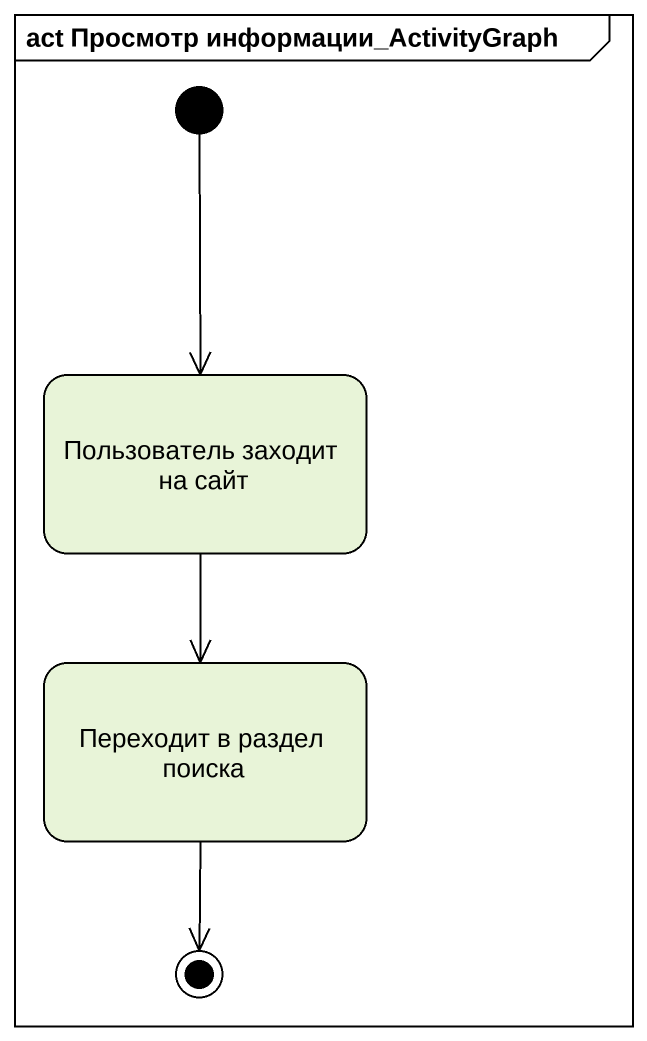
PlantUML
@startuml
mainframe act Просмотр информации_ActivityGraph
hide empty description
state "Пользователь заходит на сайт" as Пользователь_заходит_на_сайт
state "Переходит в раздел поиска" as Переходит_в_раздел_поиска
[*] --> Пользователь_заходит_на_сайт
Пользователь_заходит_на_сайт --> Переходит_в_раздел_поиска
Переходит_в_раздел_поиска --> [*]
@enduml
